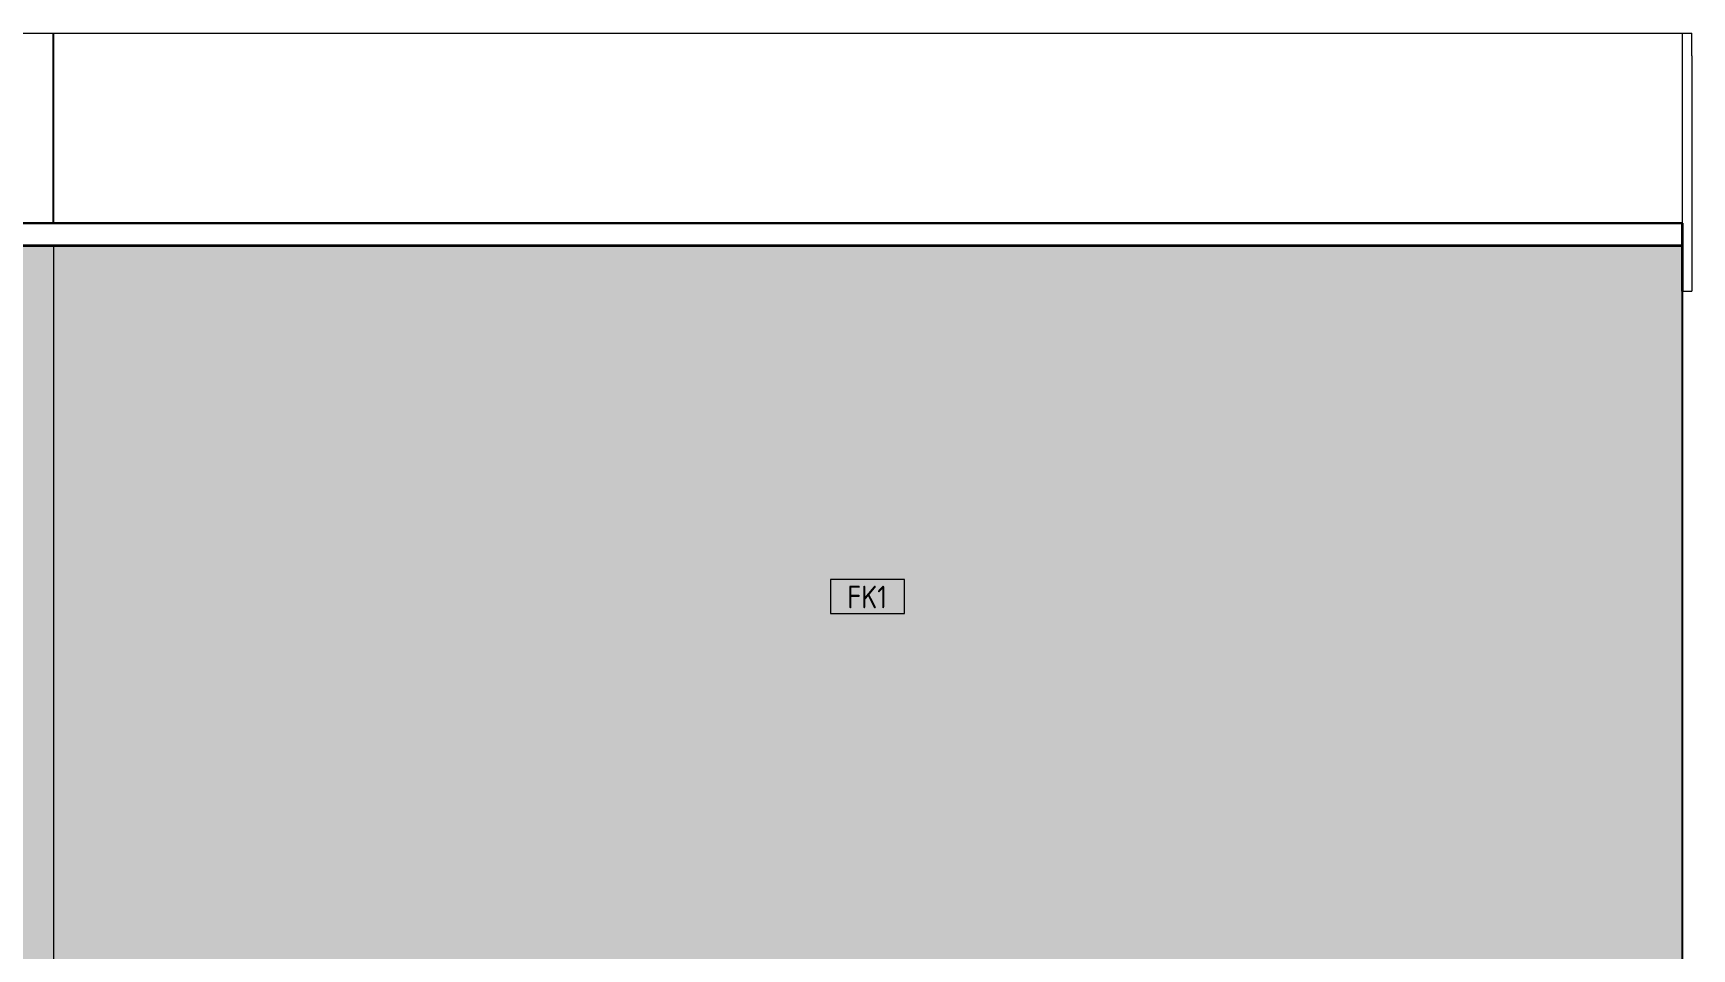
# Model space of a CAD drawing. Header units: millimetres. Extents: x 62702 to 101096, y -2454 to 12271.
# Drawn here: x 85244 to 88909, y 10247 to 12270 of the extents above; entities that cross this region are included whole.
import ezdxf

# ---------------------------------------------------------------- set-up
doc = ezdxf.new("R2010")
doc.units = ezdxf.units.MM
for name, color, linetype, lineweight, true_color in [('A-CLNG-FNSH-1', 7, 'Continuous', 30, 0x3c3c3c), ('A-WALL-4', 7, 'Continuous', 40, 0x3c3c3c), ('A-WALL-FNSH-3', 7, 'Continuous', 30, 0x3c3c3c)]:
    doc.layers.add(name, color=color, linetype=linetype, lineweight=lineweight, true_color=true_color)
for name, color, linetype, lineweight in [('A-FLOR', 7, 'Continuous', 9), ('A-WALL', 7, 'Continuous', 9), ('A-WALL-IDEN', 7, 'Continuous', 9), ('A-WALL-PATT', 7, 'Continuous', 9), ('I-WALL', 7, 'Continuous', 9)]:
    doc.layers.add(name, color=color, linetype=linetype, lineweight=lineweight)
doc.styles.add('GOST Common_6', font='GOST_Common.ttf', dxfattribs={"width": 0.9, "height": 50})

# ---------------------------------------------------------------- blocks, each defined once
blk = doc.blocks.new('М_стена_0001 - Типоразмер_без рамки-25382661-Развертка 3_10-2')
at = {"layer": 'A-WALL-IDEN'}
for p, q in [((-1859.1, 11063.1), (-2022.3, 11063.1)), ((-2022.3, 11063.1), (-2022.3, 10988.1)), ((-1859.1, 10988.1), (-1859.1, 11063.1)), ((-2022.3, 10988.1), (-1859.1, 10988.1))]:
    blk.add_line(p, q, dxfattribs=at)

msp = doc.modelspace()

# ---------------------------------------------------------------- hatches: boundary and pattern name
at = {"layer": 'A-WALL-PATT'}
h = msp.add_hatch(color=256, dxfattribs=at)
h.paths.add_polyline_path([(85289.3, 10206), (85289.3, 11800), (85288.3, 11800), (85288.3, 10206), (85289.3, 10206)])
h.paths.add_polyline_path([(85289.3, 11850), (85289.3, 12270), (85288.3, 12270), (85288.3, 11850), (85289.2, 11850)])
for points in [[(81380.8, 10200), (81380.8, 10206), (85288.3, 10206), (85288.3, 11800), (81369.3, 11800), (81369.3, 10200), (81379.3, 10200)], [(88875.8, 10200), (88887.3, 10200), (88887.3, 11800), (85289.3, 11800), (85289.3, 10206), (88875.8, 10206)]]:
    msp.add_hatch(color=256, dxfattribs=at).paths.add_polyline_path(points)

# ---------------------------------------------------------------- linework, layer by layer
at = {"layer": 'A-CLNG-FNSH-1'}
for p, q in [((88887.3, 11850), (81369.3, 11850)), ((88887.3, 11800), (88887.3, 11850)), ((88887.3, 11801), (81369.3, 11801)), ((81369.3, 11800), (88887.3, 11800))]:
    msp.add_line(p, q, dxfattribs=at)
at = {"layer": 'A-FLOR'}
msp.add_line((81348.2, 12270), (88908.6, 12270), dxfattribs=at)
at = {"layer": 'A-WALL'}
msp.add_line((88908.3, 12220), (88908.3, 11700), dxfattribs=at)
at = {"layer": 'A-WALL-4'}
for p, q in [((88908.6, 12220), (88908.3, 12220)), ((88908.3, 11700), (88908.6, 11700))]:
    msp.add_line(p, q, dxfattribs=at)
at = {"layer": 'A-WALL-FNSH-3'}
for p, q in [((88888.3, 11850), (88887.3, 11850)), ((88888.3, 11700), (88888.3, 11850)), ((88887.3, 11800), (88887.3, 11700)), ((88887.3, 11700), (88888.3, 11700))]:
    msp.add_line(p, q, dxfattribs=at)
at = {"layer": 'I-WALL'}
for p, q in [((85288.3, 11850), (85288.3, 12270)), ((85289.3, 12270), (85289.3, 11850)), ((88888.3, 11850), (88888.3, 12270)), ((88908.3, 12220), (88908.3, 12270)), ((85289.3, 11800), (85289.3, 10206)), ((88887.3, 10200), (88887.3, 11700)), ((88888.3, 11700), (88908.3, 11700)), ((88888.3, 11700), (88888.3, 9220))]:
    msp.add_line(p, q, dxfattribs=at)

# ---------------------------------------------------------------- block references
at = {"layer": 'A-WALL-IDEN'}
msp.add_blockref('М_стена_0001 - Типоразмер_без рамки-25382661-Развертка 3_10-2', (89028.3, 0), dxfattribs=at)

# ---------------------------------------------------------------- texts
at = {"layer": 'A-WALL-IDEN', "insert": (87042.7, 11049.5), "char_height": 50, "width": 111.835, "attachment_point": 1, "style": 'GOST Common_6'}
msp.add_mtext('FK1', dxfattribs=at)

doc.saveas('drawing.dxf')
